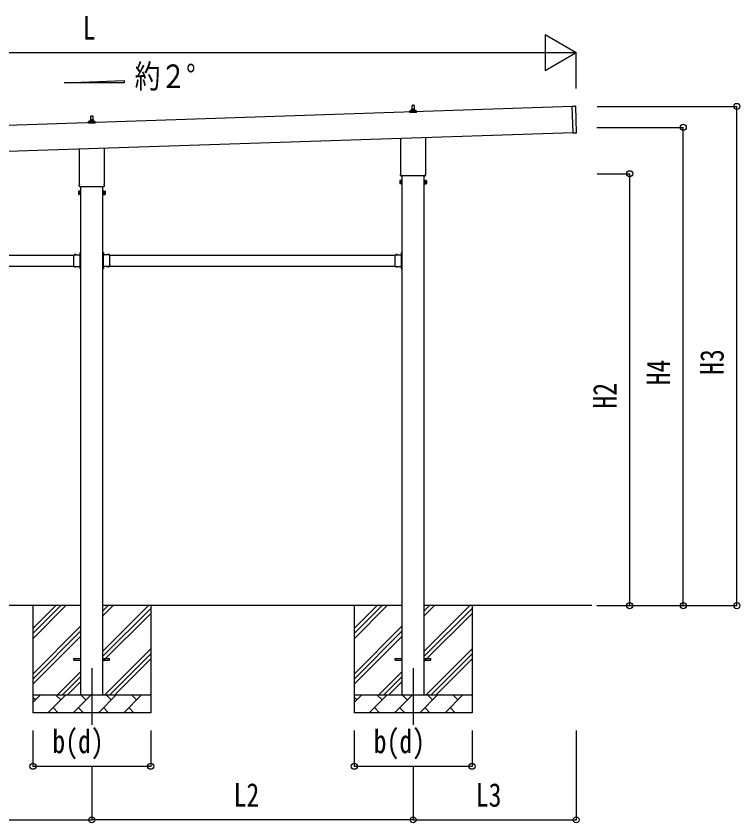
# Model space of a CAD drawing. Units: millimetres, scale not verified. Extents: x -16820 to 16820, y -11880 to 11880.
# Drawn here: x -1569 to 2485, y -2874 to 1646 of the extents above; entities that cross this region are included whole.
import ezdxf
from ezdxf.enums import TextEntityAlignment as Align

# ---------------------------------------------------------------- set-up
doc = ezdxf.new("R2010")
doc.units = ezdxf.units.MM
doc.header["$LTSCALE"] = 50
for name, color, linetype in [('0-3_YKK_12', 2, 'Continuous'), ('0-4_YKK_13', 4, 'Continuous'), ('0-5_YKK_A1', 4, 'Continuous'), ('0-6_YKK_D', 6, 'Continuous')]:
    doc.layers.add(name, color=color, linetype=linetype)
doc.styles.add('ＭＳ ゴシック', font='')
doc.styles.get('ＭＳ ゴシック').set_extended_font_data('MS Gothic')

msp = doc.modelspace()

# ---------------------------------------------------------------- linework, layer by layer
at = {"layer": '0-3_YKK_12'}
for p, q in [((-1144.92, -2007), (-1144.92, -2324.47)), ((655.08, -2007), (655.08, -2324.47))]:
    msp.add_line(p, q, dxfattribs=at)
at = {"layer": '0-4_YKK_13'}
for p, q in [((649.08, 1122.26), (649.81, 1145.79)), ((650.81, 1146.76), (659.35, 1146.76)), ((660.35, 1145.79), (661.08, 1122.26)), ((1545.88, 1141.3), (1564.87, 1141.94)), ((1550.88, 991.39), (1545.88, 1141.3)), ((1570.83, 993.05), (1565.9, 1140.97)), ((-1150.92, 1062.26), (-1150.19, 1085.79)), ((-1149.19, 1086.76), (-1140.65, 1086.76)), ((-1139.65, 1085.79), (-1138.92, 1062.26)), ((636.83, 1106.76), (636.83, 1114.47)), ((673.33, 1106.76), (636.83, 1106.76)), ((637.21, 1115.26), (672.95, 1115.26)), ((637.59, 1115.45), (644.31, 1117.08)), ((644.7, 1117.26), (665.46, 1117.26)), ((645.08, 1118.05), (645.08, 1122.26)), ((646.08, 1122.26), (664.08, 1122.26)), ((665.08, 1118.05), (665.08, 1122.26)), ((672.56, 1115.45), (665.84, 1117.08)), ((673.33, 1106.76), (673.33, 1114.47)), ((-1163.17, 1046.76), (-1163.17, 1054.47)), ((-1126.67, 1046.76), (-1163.17, 1046.76)), ((-1162.79, 1055.26), (-1127.05, 1055.26)), ((-1162.41, 1055.45), (-1155.69, 1057.08)), ((-1155.3, 1057.26), (-1134.54, 1057.26)), ((-1154.92, 1058.05), (-1154.92, 1062.26)), ((-1153.92, 1062.26), (-1135.92, 1062.26)), ((-1134.92, 1058.05), (-1134.92, 1062.26)), ((-1127.44, 1055.45), (-1134.16, 1057.08)), ((-1126.67, 1046.76), (-1126.67, 1054.47)), ((586.78, 762.77), (586.78, 962.14)), ((723.38, 966.7), (723.38, 762.77)), ((1550.88, 991.39), (1569.87, 992.02)), ((-1076.62, 906.7), (-1076.62, 702.77)), ((-1213.22, 702.77), (-1213.22, 902.14)), ((581.08, 724.5), (581.84, 725.81)), ((581.08, 724.5), (581.08, 707.5)), ((585.08, 754), (585.08, 759.5)), ((723.02, 750.5), (587.14, 750.5)), ((725.08, 759.5), (725.08, 754)), ((729.08, 724.5), (728.32, 725.81)), ((729.08, 724.5), (729.08, 707.5)), ((-1214.92, 694), (-1214.92, 699.5)), ((-1076.98, 690.5), (-1212.86, 690.5)), ((-1074.92, 699.5), (-1074.92, 694)), ((581.08, 707.5), (581.84, 706.19)), ((588.08, 720.91), (581.84, 720.91)), ((588.08, 711.09), (581.84, 711.09)), ((588.08, 706.19), (581.84, 706.19)), ((590.58, 706.8), (588.08, 706.8)), ((719.58, 706.8), (722.08, 706.8)), ((722.08, 720.91), (728.32, 720.91)), ((722.08, 711.09), (728.32, 711.09)), ((722.08, 706.19), (728.32, 706.19)), ((729.08, 707.5), (728.32, 706.19)), ((-1218.92, 664.5), (-1218.16, 665.81)), ((-1218.92, 664.5), (-1218.92, 647.5)), ((-1218.92, 647.5), (-1218.16, 646.19)), ((-1211.92, 660.91), (-1218.16, 660.91)), ((-1211.92, 651.09), (-1218.16, 651.09)), ((-1211.92, 646.19), (-1218.16, 646.19)), ((-1209.42, 646.8), (-1211.92, 646.8)), ((-1080.42, 646.8), (-1077.92, 646.8)), ((-1077.92, 660.91), (-1071.68, 660.91)), ((-1077.92, 651.09), (-1071.68, 651.09)), ((-1077.92, 646.19), (-1071.68, 646.19)), ((-1070.92, 664.5), (-1071.68, 665.81)), ((-1070.92, 647.5), (-1071.68, 646.19)), ((-1070.92, 664.5), (-1070.92, 647.5)), ((-1209.02, 317.13), (-1211.68, 318.45)), ((-1209.88, 320.73), (-1209.72, 320.73)), ((-1209.02, 323.5), (-1207.42, 323.5)), ((-1209.02, 306.54), (-1209.02, 323.5)), ((-1209.02, 320.03), (-1209.02, 311.96)), ((-1207.42, 319), (-1209.02, 319)), ((-1209.02, 318), (-1207.42, 318)), ((-1080.82, 323.5), (-1082.42, 323.5)), ((-1082.42, 319), (-1080.82, 319)), ((-1080.82, 318), (-1082.42, 318)), ((-1080.82, 306.54), (-1080.82, 323.5)), ((-1080.82, 320.03), (-1080.82, 311.96)), ((-1080.82, 317.13), (-1078.16, 318.45)), ((-1079.96, 320.73), (-1080.12, 320.73)), ((590.98, 317.13), (588.32, 318.45)), ((590.12, 320.73), (590.28, 320.73)), ((590.98, 323.5), (592.58, 323.5)), ((590.98, 306.54), (590.98, 323.5)), ((590.98, 320.03), (590.98, 311.96)), ((592.58, 319), (590.98, 319)), ((590.98, 318), (592.58, 318)), ((-1245.42, 297.71), (-1245.42, 308.1)), ((-1245.42, 308.1), (-1209.02, 308.1)), ((-1245.42, 255.71), (-1245.42, 296.29)), ((-1242.16, 308.96), (-1242.16, 308.8)), ((-1241.46, 308.1), (-1233.39, 308.1)), ((-1238.55, 308.1), (-1239.87, 310.76)), ((-1236.3, 308.1), (-1234.97, 310.76)), ((-1232.69, 308.96), (-1232.69, 308.8)), ((-1213.12, 316), (-1207.42, 316)), ((-1209.42, 306.5), (-1212.42, 306.5)), ((-1209.02, 314.87), (-1211.68, 313.55)), ((-1209.88, 311.26), (-1209.72, 311.26)), ((-1209.42, 297.71), (-1209.42, 304.5)), ((-1209.42, 255.71), (-1209.42, 296.29)), ((-1209.02, 314), (-1207.42, 314)), ((-1207.42, 313), (-1209.02, 313)), ((-1076.72, 316), (-1082.42, 316)), ((-1080.82, 314), (-1082.42, 314)), ((-1082.42, 313), (-1080.82, 313)), ((-1080.82, 314.87), (-1078.16, 313.55)), ((-1044.42, 308.1), (-1080.82, 308.1)), ((-1080.42, 306.5), (-1077.42, 306.5)), ((-1080.42, 297.71), (-1080.42, 304.5)), ((-1080.42, 255.71), (-1080.42, 296.29)), ((-1079.96, 311.26), (-1080.12, 311.26)), ((-1057.16, 308.96), (-1057.16, 308.8)), ((-1048.39, 308.1), (-1056.46, 308.1)), ((-1053.55, 308.1), (-1054.87, 310.76)), ((-1051.3, 308.1), (-1049.97, 310.76)), ((-1047.69, 308.96), (-1047.69, 308.8)), ((-1044.42, 297.71), (-1044.42, 308.1)), ((-1044.42, 255.71), (-1044.42, 296.29)), ((554.58, 297.71), (554.58, 308.1)), ((554.58, 308.1), (590.98, 308.1)), ((554.58, 255.71), (554.58, 296.29)), ((557.84, 308.96), (557.84, 308.8)), ((558.54, 308.1), (566.61, 308.1)), ((561.45, 308.1), (560.13, 310.76)), ((563.7, 308.1), (565.03, 310.76)), ((567.31, 308.96), (567.31, 308.8)), ((586.88, 316), (592.58, 316)), ((590.58, 306.5), (587.58, 306.5)), ((590.98, 314.87), (588.32, 313.55)), ((590.12, 311.26), (590.28, 311.26)), ((590.58, 297.71), (590.58, 304.5)), ((590.58, 255.71), (590.58, 296.29)), ((590.98, 314), (592.58, 314)), ((592.58, 313), (590.98, 313)), ((-1245.42, 243.9), (-1245.42, 254.29)), ((-1245.42, 243.9), (-1209.02, 243.9)), ((-1242.16, 243.04), (-1242.16, 243.2)), ((-1241.46, 243.9), (-1233.39, 243.9)), ((-1238.55, 243.9), (-1239.87, 241.24)), ((-1236.3, 243.9), (-1234.97, 241.24)), ((-1232.69, 243.04), (-1232.69, 243.2)), ((-1212.42, 245.5), (-1209.42, 245.5)), ((-1209.02, 237.13), (-1211.68, 238.45)), ((-1209.02, 234.87), (-1211.68, 233.55)), ((-1209.88, 240.73), (-1209.72, 240.73)), ((-1209.88, 231.26), (-1209.72, 231.26)), ((-1209.42, 247.5), (-1209.42, 254.29)), ((-1209.02, 228.5), (-1209.02, 245.46)), ((-1209.02, 240.03), (-1209.02, 231.96)), ((-1209.02, 238), (-1207.42, 238)), ((-1209.02, 234), (-1207.42, 234)), ((-1209.02, 228.5), (-1207.42, 228.5)), ((-1080.82, 238), (-1082.42, 238)), ((-1080.82, 234), (-1082.42, 234)), ((-1080.82, 228.5), (-1082.42, 228.5)), ((-1080.82, 228.5), (-1080.82, 245.46)), ((-1044.42, 243.9), (-1080.82, 243.9)), ((-1080.82, 240.03), (-1080.82, 231.96)), ((-1080.82, 237.13), (-1078.16, 238.45)), ((-1080.82, 234.87), (-1078.16, 233.55)), ((-1080.42, 247.5), (-1080.42, 254.29)), ((-1077.42, 245.5), (-1080.42, 245.5)), ((-1079.96, 240.73), (-1080.12, 240.73)), ((-1079.96, 231.26), (-1080.12, 231.26)), ((-1057.16, 243.04), (-1057.16, 243.2)), ((-1048.39, 243.9), (-1056.46, 243.9)), ((-1053.55, 243.9), (-1054.87, 241.24)), ((-1051.3, 243.9), (-1049.97, 241.24)), ((-1047.69, 243.04), (-1047.69, 243.2)), ((-1044.42, 243.9), (-1044.42, 254.29)), ((554.58, 243.9), (554.58, 254.29)), ((554.58, 243.9), (590.98, 243.9)), ((557.84, 243.04), (557.84, 243.2)), ((558.54, 243.9), (566.61, 243.9)), ((561.45, 243.9), (560.13, 241.24)), ((563.7, 243.9), (565.03, 241.24)), ((567.31, 243.04), (567.31, 243.2)), ((587.58, 245.5), (590.58, 245.5)), ((590.98, 237.13), (588.32, 238.45)), ((590.98, 234.87), (588.32, 233.55)), ((590.12, 240.73), (590.28, 240.73)), ((590.12, 231.26), (590.28, 231.26)), ((590.58, 247.5), (590.58, 254.29)), ((590.98, 228.5), (590.98, 245.46)), ((590.98, 240.03), (590.98, 231.96)), ((590.98, 238), (592.58, 238)), ((590.98, 234), (592.58, 234)), ((590.98, 228.5), (592.58, 228.5)), ((-1244.92, -1952.5), (-1207.42, -1952.5)), ((-1244.92, -1961.5), (-1244.92, -1952.5)), ((-1244.92, -1952.5), (-1207.42, -1952.5)), ((-1244.92, -1961.5), (-1244.92, -1952.5)), ((-1244.92, -1961.5), (-1207.42, -1961.5)), ((-1244.92, -1961.5), (-1207.42, -1961.5)), ((-1082.42, -1952.5), (-1044.92, -1952.5)), ((-1082.42, -1952.5), (-1044.92, -1952.5)), ((-1082.42, -1961.5), (-1044.92, -1961.5)), ((-1082.42, -1961.5), (-1044.92, -1961.5)), ((-1044.92, -1961.5), (-1044.92, -1952.5)), ((-1044.92, -1961.5), (-1044.92, -1952.5)), ((555.08, -1952.5), (592.58, -1952.5)), ((555.08, -1961.5), (555.08, -1952.5)), ((555.08, -1952.5), (592.58, -1952.5)), ((555.08, -1961.5), (555.08, -1952.5)), ((555.08, -1961.5), (592.58, -1961.5)), ((555.08, -1961.5), (592.58, -1961.5)), ((717.58, -1952.5), (755.08, -1952.5)), ((717.58, -1952.5), (755.08, -1952.5)), ((717.58, -1961.5), (755.08, -1961.5)), ((717.58, -1961.5), (755.08, -1961.5)), ((755.08, -1961.5), (755.08, -1952.5)), ((755.08, -1961.5), (755.08, -1952.5))]:
    msp.add_line(p, q, dxfattribs=at)
for points in [[(588.08, 706.19), (588.08, 725.81), (581.84, 725.81)], [(588.08, 706.8), (588.08, 725.2), (590.58, 725.2)], [(722.08, 706.8), (722.08, 725.2), (719.58, 725.2)], [(722.08, 706.19), (722.08, 725.81), (728.32, 725.81)], [(-1211.92, 646.19), (-1211.92, 665.81), (-1218.16, 665.81)], [(-1211.92, 646.8), (-1211.92, 665.2), (-1209.42, 665.2)], [(-1077.92, 646.8), (-1077.92, 665.2), (-1080.42, 665.2)], [(-1077.92, 646.19), (-1077.92, 665.81), (-1071.68, 665.81)], [(-1207.42, 308.5), (-1207.42, 314.5), (-1207.42, 317.5), (-1207.42, 323.5)], [(-1082.42, 308.5), (-1082.42, 314.5), (-1082.42, 317.5), (-1082.42, 323.5)], [(592.58, 308.5), (592.58, 314.5), (592.58, 317.5), (592.58, 323.5)], [(-1209.42, 304.5), (-1212.42, 304.5), (-1212.42, 308.1)], [(-1080.42, 304.5), (-1077.42, 304.5), (-1077.42, 308.1)], [(590.58, 304.5), (587.58, 304.5), (587.58, 308.1)], [(-1209.42, 247.5), (-1212.42, 247.5), (-1212.42, 243.9)], [(-1207.42, 228.5), (-1207.42, 234.5), (-1207.42, 237.5), (-1207.42, 243.5)], [(-1082.42, 228.5), (-1082.42, 234.5), (-1082.42, 237.5), (-1082.42, 243.5)], [(-1080.42, 247.5), (-1077.42, 247.5), (-1077.42, 243.9)], [(590.58, 247.5), (587.58, 247.5), (587.58, 243.9)], [(592.58, 228.5), (592.58, 234.5), (592.58, 237.5), (592.58, 243.5)]]:
    msp.add_lwpolyline(points, dxfattribs=at)
for points in [[(590.58, 705.5), (590.58, 726.5), (592.58, 726.5), (592.58, 705.5)], [(719.58, 705.5), (719.58, 726.5), (717.58, 726.5), (717.58, 705.5)], [(-1209.42, 645.5), (-1209.42, 666.5), (-1207.42, 666.5), (-1207.42, 645.5)], [(-1080.42, 645.5), (-1080.42, 666.5), (-1082.42, 666.5), (-1082.42, 645.5)]]:
    msp.add_lwpolyline(points, close=True, dxfattribs=at)
for centre, radius, start, end in [((650.81, 1145.76), 1, 90, 178.60509), ((659.35, 1145.76), 1, 1.39491, 90), ((1564.9, 1140.94), 1, 1.90915, 91.90915), ((-1149.19, 1085.76), 1, 90, 178.60509), ((-1140.65, 1085.76), 1, 1.39491, 90), ((637.83, 1114.47), 1, 103.62699, 180), ((644.08, 1118.05), 1, 283.62699, 0), ((649.16, 1121.63), 4.13, 90, 171.17633), ((646.08, 1121.26), 1, 90, 180), ((658.41, 1122.26), 4.83, 133.60282, 180), ((651.75, 1122.26), 4.83, 0, 46.39718), ((660.99, 1121.63), 4.13, 8.82367, 90), ((664.08, 1121.26), 1, 0, 90), ((666.08, 1118.05), 1, 180, 256.37301), ((672.33, 1114.47), 1, 0, 76.37301), ((-1162.17, 1054.47), 1, 103.62699, 180), ((-1155.92, 1058.05), 1, 283.62699, 0), ((-1150.84, 1061.63), 4.13, 90, 171.17633), ((-1153.92, 1061.26), 1, 90, 180), ((-1141.59, 1062.26), 4.83, 133.60282, 180), ((-1148.25, 1062.26), 4.83, 0, 46.39718), ((-1139.01, 1061.63), 4.13, 8.82367, 90), ((-1135.92, 1061.26), 1, 0, 90), ((-1133.92, 1058.05), 1, 180, 256.37301), ((-1127.67, 1054.47), 1, 0, 76.37301), ((1569.83, 993.02), 1, 271.90915, 1.90915), ((585.42, 723.36), 4.34, 145.61575, 214.38425), ((589.08, 759.5), 4, 125.09963, 180), ((589.08, 754), 4, 180, 194.47751), ((589.08, 754), 4, 194.47751, 241.04498), ((721.08, 754), 4, 298.95502, 345.52249), ((721.08, 759.5), 4, 0, 54.90037), ((721.08, 754), 4, 345.52249, 0), ((724.73, 723.36), 4.34, 325.61575, 34.38425), ((-1210.92, 699.5), 4, 125.09963, 180), ((-1210.92, 694), 4, 180, 194.47751), ((-1210.92, 694), 4, 194.47751, 241.04498), ((-1078.92, 694), 4, 298.95502, 345.52249), ((-1078.92, 699.5), 4, 0, 54.90037), ((-1078.92, 694), 4, 345.52249, 0), ((585.42, 708.64), 4.34, 145.61575, 214.38425), ((597.32, 716), 16.24, 162.41205, 197.58795), ((712.84, 716), 16.24, 342.41205, 17.58795), ((724.73, 708.64), 4.34, 325.61575, 34.38425), ((-1214.58, 663.36), 4.34, 145.61575, 214.38425), ((-1202.68, 656), 16.24, 162.41205, 197.58795), ((-1214.58, 648.64), 4.34, 145.61575, 214.38425), ((-1075.27, 663.36), 4.34, 325.61575, 34.38425), ((-1087.16, 656), 16.24, 342.41205, 17.58795), ((-1075.27, 648.64), 4.34, 325.61575, 34.38425), ((-1205.12, 316), 7, 140.87645, 180), ((-1209.88, 319.87), 0.862, 90, 140.87645), ((-1209.72, 320.03), 0.7, 0, 90), ((-1080.12, 320.03), 0.7, 90, 180), ((-1079.96, 319.87), 0.862, 39.12355, 90), ((-1084.72, 316), 7, 0, 39.12355), ((594.88, 316), 7, 140.87645, 180), ((590.12, 319.87), 0.862, 90, 140.87645), ((590.28, 320.03), 0.7, 0, 90), ((-1246.12, 297), 1, 314.427, 45.573), ((-1241.46, 308.8), 0.7, 180, 270), ((-1241.29, 308.96), 0.862, 129.12355, 180), ((-1237.42, 304.2), 7, 90, 129.12355), ((-1237.42, 304.2), 7, 50.87645, 90), ((-1233.39, 308.8), 0.7, 270, 0), ((-1233.55, 308.96), 0.862, 0, 50.87645), ((-1205.12, 316), 7, 180, 219.12355), ((-1209.88, 312.13), 0.862, 219.12355, 270), ((-1209.72, 311.96), 0.7, 270, 0), ((-1208.72, 297), 1, 134.427, 225.573), ((-1209.42, 308.5), 2, 270, 0), ((-1080.42, 308.5), 2, 180, 270), ((-1080.12, 311.96), 0.7, 180, 270), ((-1081.12, 297), 1, 314.427, 45.573), ((-1079.96, 312.13), 0.862, 270, 320.87645), ((-1084.72, 316), 7, 320.87645, 0), ((-1056.46, 308.8), 0.7, 180, 270), ((-1056.29, 308.96), 0.862, 129.12355, 180), ((-1052.42, 304.2), 7, 90, 129.12355), ((-1052.42, 304.2), 7, 50.87645, 90), ((-1048.39, 308.8), 0.7, 270, 0), ((-1048.55, 308.96), 0.862, 0, 50.87645), ((-1043.72, 297), 1, 134.427, 225.573), ((553.88, 297), 1, 314.427, 45.573), ((558.54, 308.8), 0.7, 180, 270), ((558.71, 308.96), 0.862, 129.12355, 180), ((562.58, 304.2), 7, 90, 129.12355), ((562.58, 304.2), 7, 50.87645, 90), ((566.61, 308.8), 0.7, 270, 0), ((566.45, 308.96), 0.862, 0, 50.87645), ((594.88, 316), 7, 180, 219.12355), ((590.12, 312.13), 0.862, 219.12355, 270), ((590.28, 311.96), 0.7, 270, 0), ((591.28, 297), 1, 134.427, 225.573), ((590.58, 308.5), 2, 270, 0), ((-1246.12, 255), 1, 314.427, 45.573), ((-1241.46, 243.2), 0.7, 90, 180), ((-1241.29, 243.04), 0.862, 180, 230.87645), ((-1237.42, 247.8), 7, 230.87645, 270), ((-1237.42, 247.8), 7, 270, 309.12355), ((-1233.39, 243.2), 0.7, 0, 90), ((-1233.55, 243.04), 0.862, 309.12355, 0), ((-1205.12, 236), 7, 140.87645, 180), ((-1205.12, 236), 7, 180, 219.12355), ((-1209.88, 239.87), 0.862, 90, 140.87645), ((-1209.88, 232.13), 0.862, 219.12355, 270), ((-1208.72, 255), 1, 134.427, 225.573), ((-1209.72, 240.03), 0.7, 0, 90), ((-1209.72, 231.96), 0.7, 270, 0), ((-1209.42, 243.5), 2, 0, 90), ((-1080.42, 243.5), 2, 90, 180), ((-1080.12, 240.03), 0.7, 90, 180), ((-1080.12, 231.96), 0.7, 180, 270), ((-1081.12, 255), 1, 314.427, 45.573), ((-1079.96, 239.87), 0.862, 39.12355, 90), ((-1079.96, 232.13), 0.862, 270, 320.87645), ((-1084.72, 236), 7, 0, 39.12355), ((-1084.72, 236), 7, 320.87645, 0), ((-1056.46, 243.2), 0.7, 90, 180), ((-1056.29, 243.04), 0.862, 180, 230.87645), ((-1052.42, 247.8), 7, 230.87645, 270), ((-1052.42, 247.8), 7, 270, 309.12355), ((-1048.39, 243.2), 0.7, 0, 90), ((-1048.55, 243.04), 0.862, 309.12355, 0), ((-1043.72, 255), 1, 134.427, 225.573), ((553.88, 255), 1, 314.427, 45.573), ((558.54, 243.2), 0.7, 90, 180), ((558.71, 243.04), 0.862, 180, 230.87645), ((562.58, 247.8), 7, 230.87645, 270), ((562.58, 247.8), 7, 270, 309.12355), ((566.61, 243.2), 0.7, 0, 90), ((566.45, 243.04), 0.862, 309.12355, 0), ((594.88, 236), 7, 140.87645, 180), ((594.88, 236), 7, 180, 219.12355), ((590.12, 239.87), 0.862, 90, 140.87645), ((590.12, 232.13), 0.862, 219.12355, 270), ((591.28, 255), 1, 134.427, 225.573), ((590.28, 240.03), 0.7, 0, 90), ((590.28, 231.96), 0.7, 270, 0), ((590.58, 243.5), 2, 0, 90)]:
    msp.add_arc(centre, radius, start, end, dxfattribs=at)
at = {"layer": '0-5_YKK_A1'}
for p, q in [((-1300.24, 1273.19), (-964.24, 1285.6)), ((-964.24, 1273.19), (-1300.24, 1273.19)), ((-964.24, 1285.6), (-964.24, 1273.19)), ((1545.96, 1139.17), (-3846.06, 959.46)), ((-3841.23, 814.54), (1550.79, 994.28)), ((592.58, 750.5), (592.58, -2157)), ((717.58, -2157), (717.58, 750.5)), ((-1207.42, 690.5), (-1207.42, -2157)), ((-1082.42, -2157), (-1082.42, 690.5)), ((-2844.42, 306), (-1245.42, 306)), ((-1044.42, 306), (554.58, 306)), ((-2844.42, 246), (-1245.42, 246)), ((-1212.42, 246), (-1207.92, 246)), ((-1077.42, 246), (-1081.92, 246)), ((-1044.42, 246), (554.58, 246)), ((587.58, 246), (592.08, 246)), ((-1207.42, -1657), (-2882.42, -1657)), ((-1474.92, -1657), (-1474.92, -2257)), ((-1474.92, -1842.05), (-1289.87, -1657)), ((-1474.92, -1813.77), (-1318.15, -1657)), ((-1474.92, -1785.48), (-1346.44, -1657)), ((592.58, -1657), (-1082.42, -1657)), ((-1082.42, -1912.1), (-827.32, -1657)), ((-1082.42, -1714.11), (-1025.31, -1657)), ((-1082.42, -1685.82), (-1053.6, -1657)), ((-814.92, -1657), (-814.92, -2257)), ((325.08, -1657), (325.08, -2257)), ((325.08, -1842.05), (510.13, -1657)), ((325.08, -1813.77), (481.85, -1657)), ((325.08, -1785.48), (453.56, -1657)), ((1655.96, -1657), (717.58, -1657)), ((717.58, -1912.1), (972.68, -1657)), ((717.58, -1714.11), (774.69, -1657)), ((717.58, -1685.82), (746.4, -1657)), ((985.08, -1657), (985.08, -2257)), ((-1082.42, -1940.38), (-814.92, -1672.88)), ((-1082.42, -1968.67), (-814.92, -1701.17)), ((717.58, -1940.38), (985.08, -1672.88)), ((717.58, -1968.67), (985.08, -1701.17)), ((-1474.92, -2040.04), (-1207.42, -1772.54)), ((-1474.92, -2068.32), (-1207.42, -1800.82)), ((325.08, -2040.04), (592.58, -1772.54)), ((325.08, -2068.32), (592.58, -1800.82)), ((-1474.92, -2096.61), (-1207.42, -1829.11)), ((325.08, -2096.61), (592.58, -1829.11)), ((-1072.76, -2157), (-814.92, -1899.16)), ((-1044.48, -2157), (-814.92, -1927.44)), ((727.24, -2157), (985.08, -1899.16)), ((755.52, -2157), (985.08, -1927.44)), ((-1016.19, -2157), (-814.92, -1955.73)), ((783.81, -2157), (985.08, -1955.73)), ((-1337.32, -2157), (-1207.42, -2027.1)), ((462.68, -2157), (592.58, -2027.1)), ((-1309.04, -2157), (-1207.42, -2055.38)), ((490.96, -2157), (592.58, -2055.38)), ((-1280.75, -2157), (-1207.42, -2083.67)), ((519.25, -2157), (592.58, -2083.67)), ((-1474.92, -2157), (-814.92, -2157)), ((-1474.92, -2199.89), (-1432.03, -2157)), ((-1390.61, -2257), (-1290.61, -2157)), ((-1319.16, -2185.55), (-1347.71, -2157)), ((-1249.18, -2257), (-1149.18, -2157)), ((-1177.74, -2185.55), (-1206.29, -2157)), ((-1107.76, -2257), (-1007.76, -2157)), ((-1036.32, -2185.55), (-1064.87, -2157)), ((-966.34, -2257), (-866.34, -2157)), ((-894.9, -2185.55), (-923.45, -2157)), ((-818.21, -2157), (-814.92, -2153.72)), ((325.08, -2157), (985.08, -2157)), ((325.08, -2199.89), (367.97, -2157)), ((409.39, -2257), (509.39, -2157)), ((480.84, -2185.55), (452.29, -2157)), ((550.82, -2257), (650.82, -2157)), ((622.26, -2185.55), (593.71, -2157)), ((692.24, -2257), (792.24, -2157)), ((763.68, -2185.55), (735.13, -2157)), ((833.66, -2257), (933.66, -2157)), ((905.1, -2185.55), (876.55, -2157)), ((981.79, -2157), (985.08, -2153.72)), ((-1460.58, -2185.55), (-1474.92, -2171.21)), ((339.42, -2185.55), (325.08, -2171.21)), ((-814.92, -2257), (-1474.92, -2257)), ((-1362.05, -2228.45), (-1333.5, -2257)), ((-1220.63, -2228.45), (-1192.08, -2257)), ((-1079.21, -2228.45), (-1050.66, -2257)), ((-937.79, -2228.45), (-909.24, -2257)), ((985.08, -2257), (325.08, -2257)), ((437.95, -2228.45), (466.5, -2257)), ((579.37, -2228.45), (607.92, -2257)), ((720.79, -2228.45), (749.34, -2257)), ((862.21, -2228.45), (890.76, -2257))]:
    msp.add_line(p, q, dxfattribs=at)
for points in [[(-1212.42, 306), (-1207.92, 306), (-1207.92, 246)], [(-1077.42, 306), (-1081.92, 306), (-1081.92, 246)], [(587.58, 306), (592.08, 306), (592.08, 246)]]:
    msp.add_lwpolyline(points, dxfattribs=at)
at = {"layer": '0-6_YKK_D'}
for p, q in [((1568.26, 1440.45), (1395.05, 1540.45)), ((1395.05, 1540.45), (1395.05, 1340.45)), ((1368.26, 1440.45), (-3663.52, 1440.45)), ((1568.26, 1440.45), (1221.85, 1440.45)), ((1568.26, 1440.45), (1395.05, 1340.45)), ((1568.26, 1240.45), (1568.26, 1441.45)), ((1685.45, 1140.45), (2469.26, 1140.45)), ((2468.26, -1657), (2468.26, 1140.45)), ((1684.26, 1023), (2169.26, 1023)), ((2168.26, -1657), (2168.26, 1023)), ((1685.45, 763), (1869.26, 763)), ((1868.26, -1657), (1868.26, 763)), ((1684.26, -1657), (2169.26, -1657)), ((1685.45, -1657), (1869.26, -1657)), ((1685.45, -1657), (2469.26, -1657)), ((-1474.92, -2357), (-1474.92, -2558)), ((-814.92, -2357), (-814.92, -2558)), ((325.08, -2357), (325.08, -2558)), ((985.08, -2357), (985.08, -2558)), ((1568.26, -2357), (1568.26, -2858)), ((-1474.92, -2557), (-814.92, -2557)), ((-1144.92, -2558), (-1144.92, -2858)), ((-1144.92, -2558), (-1144.92, -2858)), ((325.08, -2557), (985.08, -2557)), ((655.08, -2558), (655.08, -2858)), ((655.08, -2558), (655.08, -2858)), ((-2944.92, -2857), (-1144.92, -2857)), ((655.08, -2857), (-1144.92, -2857)), ((655.08, -2857), (1568.26, -2857))]:
    msp.add_line(p, q, dxfattribs=at)
for centre in [(2468.26, 1140.45), (2168.26, 1023), (1868.26, 763), (1868.26, -1657), (2168.26, -1657), (2468.26, -1657), (-1474.92, -2557), (-814.92, -2557), (325.08, -2557), (985.08, -2557), (-1144.92, -2857), (-1144.92, -2857), (655.08, -2857), (655.08, -2857), (1568.26, -2857)]:
    msp.add_circle(centre, 17, dxfattribs=at)

# ---------------------------------------------------------------- texts
at = {"layer": '0-5_YKK_A1', "style": 'ＭＳ ゴシック', "width": 0.8}
msp.add_text('約２°', height=132, dxfattribs=at).set_placement((-904.82, 1203.66), align=Align.BOTTOM_LEFT)
at = {"layer": '0-6_YKK_D', "style": 'ＭＳ ゴシック', "width": 0.8}
for s, p in [('L', (-1195.63, 1474.45)), ('b(d)', (-1365.72, -2523)), ('b(d)', (434.28, -2523)), ('L2', (-350.52, -2823)), ('L3', (1006.07, -2823))]:
    msp.add_text(s, height=132, dxfattribs=at).set_placement(p, align=Align.BOTTOM_LEFT)
for s, p in [('H3', (2434.26, -363.88)), ('H4', (2134.26, -422.6)), ('H2', (1834.26, -552.6))]:
    msp.add_text(s, height=132, rotation=90, dxfattribs=at).set_placement(p, align=Align.BOTTOM_LEFT)

doc.saveas('drawing.dxf')
